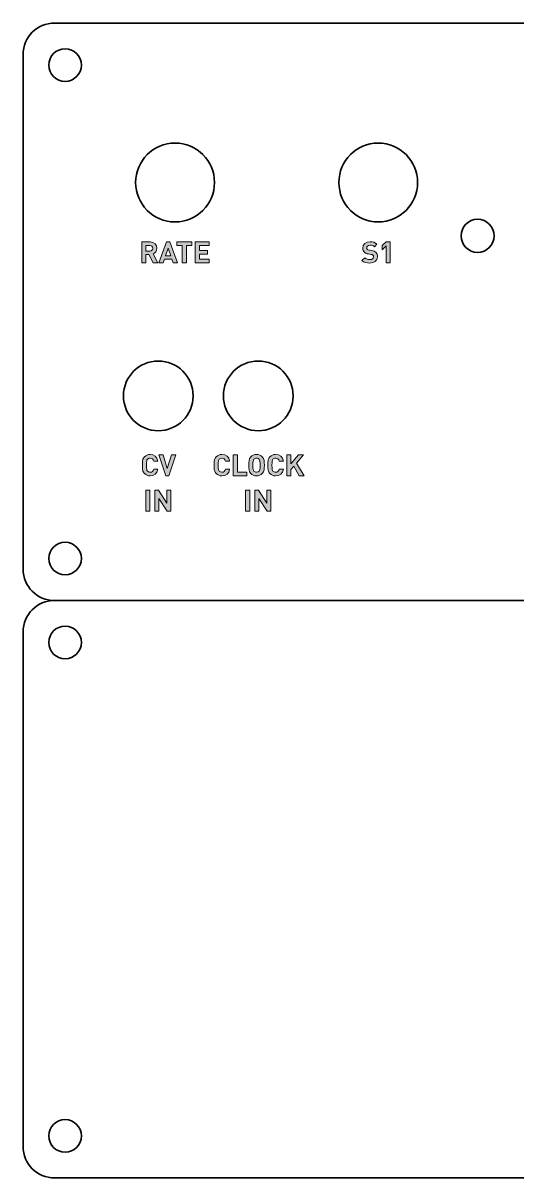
# Model space of a CAD drawing. Header units: millimetres. Extents: x 81 to 211, y 91 to 200.
# Drawn here: x 80.5 to 127.5, y 90.5 to 200.5 of the extents above; entities that cross this region are included whole.
import ezdxf

# ---------------------------------------------------------------- set-up
doc = ezdxf.new("R2010")
doc.units = ezdxf.units.MM
doc.header["$MEASUREMENT"] = 0
doc.layers.add('Borders', color=7, linetype='Continuous', lineweight=0)

msp = doc.modelspace()

# ---------------------------------------------------------------- hatches: boundary and pattern name
at = {"layer": 'Borders', "true_color": 0xed2024, "transparency": 33554687}
h = msp.add_hatch(color=240, dxfattribs=at)
h.dxf.hatch_style = 2
edge = h.paths.add_edge_path()
edge.add_spline(control_points=[(92.88, 177.65), (92.88, 177.65), (92.48, 178.45), (92.48, 178.45), (92.48, 178.45), (92.2, 178.45), (92.2, 178.45), (92.2, 178.45), (92.2, 177.65), (92.2, 177.65), (92.2, 177.65), (91.81, 177.65), (91.81, 177.65), (91.81, 177.65), (91.81, 179.66), (91.81, 179.66), (91.81, 179.66), (92.6, 179.66), (92.6, 179.66), (93.01, 179.66), (93.25, 179.38), (93.25, 179.05), (93.25, 178.76), (93.08, 178.59), (92.88, 178.52), (92.88, 178.52), (93.33, 177.65), (93.33, 177.65), (93.33, 177.65), (92.88, 177.65), (92.88, 177.65)], knot_values=[0, 0, 0, 0, 1, 1, 1, 2, 2, 2, 3, 3, 3, 4, 4, 4, 5, 5, 5, 6, 6, 6, 7, 7, 7, 8, 8, 8, 9, 9, 9, 10, 10, 10, 10], degree=3, periodic=0)
edge = h.paths.add_edge_path()
edge.add_spline(control_points=[(92.57, 179.31), (92.57, 179.31), (92.2, 179.31), (92.2, 179.31), (92.2, 179.31), (92.2, 178.78), (92.2, 178.78), (92.2, 178.78), (92.57, 178.78), (92.57, 178.78), (92.74, 178.78), (92.86, 178.89), (92.86, 179.05), (92.86, 179.2), (92.74, 179.31), (92.57, 179.31)], knot_values=[0, 0, 0, 0, 1, 1, 1, 2, 2, 2, 3, 3, 3, 4, 4, 4, 5, 5, 5, 5], degree=3, periodic=0)
edge.add_line((92.57, 179.31), (92.57, 179.31))
h = msp.add_hatch(color=240, dxfattribs=at)
h.dxf.hatch_style = 2
edge = h.paths.add_edge_path()
edge.add_spline(control_points=[(94.33, 179.07), (94.33, 179.07), (94.08, 178.34), (94.08, 178.34), (94.08, 178.34), (94.57, 178.34), (94.57, 178.34), (94.57, 178.34), (94.33, 179.07), (94.33, 179.07)], knot_values=[0, 0, 0, 0, 1, 1, 1, 2, 2, 2, 3, 3, 3, 3], degree=3, periodic=0)
edge = h.paths.add_edge_path()
edge.add_spline(control_points=[(94.8, 177.65), (94.8, 177.65), (94.68, 178.01), (94.68, 178.01), (94.68, 178.01), (93.97, 178.01), (93.97, 178.01), (93.97, 178.01), (93.84, 177.65), (93.84, 177.65), (93.84, 177.65), (93.43, 177.65), (93.43, 177.65), (93.43, 177.65), (94.17, 179.66), (94.17, 179.66), (94.17, 179.66), (94.47, 179.66), (94.47, 179.66), (94.47, 179.66), (95.21, 177.65), (95.21, 177.65), (95.21, 177.65), (94.8, 177.65), (94.8, 177.65)], knot_values=[0, 0, 0, 0, 1, 1, 1, 2, 2, 2, 3, 3, 3, 4, 4, 4, 5, 5, 5, 6, 6, 6, 7, 7, 7, 8, 8, 8, 8], degree=3, periodic=0)
h = msp.add_hatch(color=240, dxfattribs=at)
h.dxf.hatch_style = 2
h.paths.add_polyline_path([(96.05, 179.31), (96.05, 177.65), (95.66, 177.65), (95.66, 179.31), (95.14, 179.31), (95.14, 179.66), (96.58, 179.66), (96.58, 179.31)])
h = msp.add_hatch(color=240, dxfattribs=at)
h.dxf.hatch_style = 2
h.paths.add_polyline_path([(96.9, 177.65), (96.9, 179.66), (98.22, 179.66), (98.22, 179.31), (97.29, 179.31), (97.29, 178.84), (98.08, 178.84), (98.08, 178.49), (97.29, 178.49), (97.29, 178), (98.22, 178), (98.22, 177.65)])
h = msp.add_hatch(color=240, dxfattribs=at)
h.dxf.hatch_style = 2
edge = h.paths.add_edge_path()
edge.add_spline(control_points=[(113.52, 177.64), (113.21, 177.64), (112.98, 177.7), (112.78, 177.9), (112.78, 177.9), (113.04, 178.15), (113.04, 178.15), (113.17, 178.03), (113.34, 177.98), (113.52, 177.98), (113.76, 177.98), (113.88, 178.07), (113.88, 178.23), (113.88, 178.3), (113.86, 178.36), (113.82, 178.4), (113.78, 178.44), (113.73, 178.46), (113.64, 178.47), (113.64, 178.47), (113.4, 178.51), (113.4, 178.51), (113.22, 178.53), (113.1, 178.59), (113.01, 178.67), (112.91, 178.77), (112.86, 178.9), (112.86, 179.07), (112.86, 179.43), (113.13, 179.68), (113.56, 179.68), (113.84, 179.68), (114.04, 179.61), (114.21, 179.44), (114.21, 179.44), (113.96, 179.2), (113.96, 179.2), (113.84, 179.32), (113.69, 179.34), (113.55, 179.34), (113.34, 179.34), (113.24, 179.22), (113.24, 179.08), (113.24, 179.03), (113.26, 178.98), (113.3, 178.94), (113.34, 178.9), (113.41, 178.87), (113.49, 178.86), (113.49, 178.86), (113.72, 178.83), (113.72, 178.83), (113.91, 178.8), (114.02, 178.75), (114.11, 178.67), (114.22, 178.57), (114.26, 178.42), (114.26, 178.24), (114.26, 177.86), (113.94, 177.64), (113.52, 177.64)], knot_values=[0, 0, 0, 0, 1, 1, 1, 2, 2, 2, 3, 3, 3, 4, 4, 4, 5, 5, 5, 6, 6, 6, 7, 7, 7, 8, 8, 8, 9, 9, 9, 10, 10, 10, 11, 11, 11, 12, 12, 12, 13, 13, 13, 14, 14, 14, 15, 15, 15, 16, 16, 16, 17, 17, 17, 18, 18, 18, 19, 19, 19, 20, 20, 20, 20], degree=3, periodic=0)
edge.add_line((113.52, 177.64), (113.52, 177.64))
h = msp.add_hatch(color=240, dxfattribs=at)
h.dxf.hatch_style = 2
h.paths.add_polyline_path([(115.1, 177.65), (115.1, 179.27), (114.69, 178.91), (114.69, 179.31), (115.1, 179.66), (115.47, 179.66), (115.47, 177.65)])
h = msp.add_hatch(color=240, dxfattribs=at)
h.dxf.hatch_style = 2
edge = h.paths.add_edge_path()
edge.add_spline(control_points=[(92.6, 157.37), (92.39, 157.37), (92.21, 157.44), (92.06, 157.59), (91.97, 157.67), (91.92, 157.77), (91.9, 157.89), (91.87, 158), (91.86, 158.17), (91.86, 158.39), (91.86, 158.61), (91.87, 158.77), (91.9, 158.89), (91.92, 159), (91.97, 159.1), (92.06, 159.19), (92.21, 159.34), (92.39, 159.41), (92.6, 159.41), (92.99, 159.41), (93.27, 159.18), (93.34, 158.77), (93.34, 158.77), (92.94, 158.77), (92.94, 158.77), (92.9, 158.95), (92.79, 159.06), (92.61, 159.06), (92.5, 159.06), (92.41, 159.03), (92.35, 158.96), (92.27, 158.87), (92.26, 158.78), (92.26, 158.39), (92.26, 158), (92.27, 157.91), (92.35, 157.82), (92.41, 157.75), (92.5, 157.72), (92.61, 157.72), (92.79, 157.72), (92.9, 157.83), (92.94, 158), (92.94, 158), (93.34, 158), (93.34, 158), (93.27, 157.59), (92.99, 157.37), (92.6, 157.37)], knot_values=[0, 0, 0, 0, 1, 1, 1, 2, 2, 2, 3, 3, 3, 4, 4, 4, 5, 5, 5, 6, 6, 6, 7, 7, 7, 8, 8, 8, 9, 9, 9, 10, 10, 10, 11, 11, 11, 12, 12, 12, 13, 13, 13, 14, 14, 14, 15, 15, 15, 16, 16, 16, 16], degree=3, periodic=0)
edge.add_line((92.6, 157.37), (92.6, 157.37))
h = msp.add_hatch(color=240, dxfattribs=at)
h.dxf.hatch_style = 2
h.paths.add_polyline_path([(94.38, 157.38), (94.09, 157.38), (93.42, 159.39), (93.83, 159.39), (94.23, 158.08), (94.64, 159.39), (95.05, 159.39)])
h = msp.add_hatch(color=240, dxfattribs=at)
h.dxf.hatch_style = 2
edge = h.paths.add_edge_path()
edge.add_spline(control_points=[(99.44, 157.37), (99.22, 157.37), (99.04, 157.44), (98.89, 157.59), (98.81, 157.67), (98.75, 157.77), (98.73, 157.89), (98.71, 158), (98.7, 158.17), (98.7, 158.39), (98.7, 158.61), (98.71, 158.77), (98.73, 158.89), (98.75, 159), (98.81, 159.1), (98.89, 159.19), (99.04, 159.34), (99.22, 159.41), (99.44, 159.41), (99.82, 159.41), (100.11, 159.18), (100.17, 158.77), (100.17, 158.77), (99.78, 158.77), (99.78, 158.77), (99.73, 158.95), (99.63, 159.06), (99.44, 159.06), (99.33, 159.06), (99.25, 159.03), (99.19, 158.96), (99.11, 158.87), (99.09, 158.78), (99.09, 158.39), (99.09, 158), (99.11, 157.91), (99.19, 157.82), (99.25, 157.75), (99.33, 157.72), (99.44, 157.72), (99.63, 157.72), (99.73, 157.83), (99.78, 158), (99.78, 158), (100.17, 158), (100.17, 158), (100.11, 157.59), (99.82, 157.37), (99.44, 157.37)], knot_values=[0, 0, 0, 0, 1, 1, 1, 2, 2, 2, 3, 3, 3, 4, 4, 4, 5, 5, 5, 6, 6, 6, 7, 7, 7, 8, 8, 8, 9, 9, 9, 10, 10, 10, 11, 11, 11, 12, 12, 12, 13, 13, 13, 14, 14, 14, 15, 15, 15, 16, 16, 16, 16], degree=3, periodic=0)
edge.add_line((99.44, 157.37), (99.44, 157.37))
h = msp.add_hatch(color=240, dxfattribs=at)
h.dxf.hatch_style = 2
h.paths.add_polyline_path([(100.51, 157.38), (100.51, 159.39), (100.91, 159.39), (100.91, 157.73), (101.82, 157.73), (101.82, 157.38)])
h = msp.add_hatch(color=240, dxfattribs=at)
h.dxf.hatch_style = 2
edge = h.paths.add_edge_path()
edge.add_spline(control_points=[(102.99, 158.95), (102.93, 159.02), (102.84, 159.06), (102.74, 159.06), (102.63, 159.06), (102.54, 159.02), (102.48, 158.95), (102.41, 158.87), (102.39, 158.77), (102.39, 158.39), (102.39, 158), (102.41, 157.91), (102.48, 157.82), (102.54, 157.76), (102.63, 157.72), (102.74, 157.72), (102.84, 157.72), (102.93, 157.76), (102.99, 157.82), (103.06, 157.91), (103.09, 158), (103.09, 158.39), (103.09, 158.77), (103.06, 158.87), (102.99, 158.95)], knot_values=[0, 0, 0, 0, 1, 1, 1, 2, 2, 2, 3, 3, 3, 4, 4, 4, 5, 5, 5, 6, 6, 6, 7, 7, 7, 8, 8, 8, 8], degree=3, periodic=0)
edge.add_line((102.99, 158.95), (102.99, 158.95))
edge = h.paths.add_edge_path()
edge.add_spline(control_points=[(103.28, 157.59), (103.14, 157.44), (102.97, 157.37), (102.74, 157.37), (102.51, 157.37), (102.33, 157.44), (102.19, 157.59), (101.99, 157.79), (102, 158.04), (102, 158.39), (102, 158.73), (101.99, 158.99), (102.19, 159.19), (102.33, 159.33), (102.51, 159.41), (102.74, 159.41), (102.97, 159.41), (103.14, 159.33), (103.28, 159.19), (103.48, 158.99), (103.48, 158.73), (103.48, 158.39), (103.48, 158.04), (103.48, 157.79), (103.28, 157.59)], knot_values=[0, 0, 0, 0, 1, 1, 1, 2, 2, 2, 3, 3, 3, 4, 4, 4, 5, 5, 5, 6, 6, 6, 7, 7, 7, 8, 8, 8, 8], degree=3, periodic=0)
edge.add_line((103.28, 157.59), (103.28, 157.59))
h = msp.add_hatch(color=240, dxfattribs=at)
h.dxf.hatch_style = 2
edge = h.paths.add_edge_path()
edge.add_spline(control_points=[(104.55, 157.37), (104.34, 157.37), (104.16, 157.44), (104.01, 157.59), (103.92, 157.67), (103.87, 157.77), (103.85, 157.89), (103.82, 158), (103.81, 158.17), (103.81, 158.39), (103.81, 158.61), (103.82, 158.77), (103.85, 158.89), (103.87, 159), (103.92, 159.1), (104.01, 159.19), (104.16, 159.34), (104.34, 159.41), (104.55, 159.41), (104.94, 159.41), (105.22, 159.18), (105.29, 158.77), (105.29, 158.77), (104.89, 158.77), (104.89, 158.77), (104.85, 158.95), (104.74, 159.06), (104.56, 159.06), (104.45, 159.06), (104.36, 159.03), (104.3, 158.96), (104.22, 158.87), (104.21, 158.78), (104.21, 158.39), (104.21, 158), (104.22, 157.91), (104.3, 157.82), (104.36, 157.75), (104.45, 157.72), (104.56, 157.72), (104.74, 157.72), (104.85, 157.83), (104.89, 158), (104.89, 158), (105.29, 158), (105.29, 158), (105.22, 157.59), (104.94, 157.37), (104.55, 157.37)], knot_values=[0, 0, 0, 0, 1, 1, 1, 2, 2, 2, 3, 3, 3, 4, 4, 4, 5, 5, 5, 6, 6, 6, 7, 7, 7, 8, 8, 8, 9, 9, 9, 10, 10, 10, 11, 11, 11, 12, 12, 12, 13, 13, 13, 14, 14, 14, 15, 15, 15, 16, 16, 16, 16], degree=3, periodic=0)
edge.add_line((104.55, 157.37), (104.55, 157.37))
h = msp.add_hatch(color=240, dxfattribs=at)
h.dxf.hatch_style = 2
h.paths.add_polyline_path([(106.8, 157.38), (106.28, 158.3), (106.02, 157.99), (106.02, 157.38), (105.63, 157.38), (105.63, 159.39), (106.02, 159.39), (106.02, 158.52), (106.73, 159.39), (107.21, 159.39), (106.54, 158.59), (107.26, 157.38)])
h = msp.add_hatch(color=240, dxfattribs=at)
h.dxf.hatch_style = 2
h.paths.add_polyline_path([(92.18, 154), (92.18, 156.01), (92.57, 156.01), (92.57, 154)])
h = msp.add_hatch(color=240, dxfattribs=at)
h.dxf.hatch_style = 2
h.paths.add_polyline_path([(94.23, 154), (93.43, 155.23), (93.43, 154), (93.04, 154), (93.04, 156.01), (93.39, 156.01), (94.18, 154.77), (94.18, 156.01), (94.57, 156.01), (94.57, 154)])
h = msp.add_hatch(color=240, dxfattribs=at)
h.dxf.hatch_style = 2
h.paths.add_polyline_path([(101.7, 154), (101.7, 156.01), (102.09, 156.01), (102.09, 154)])
h = msp.add_hatch(color=240, dxfattribs=at)
h.dxf.hatch_style = 2
h.paths.add_polyline_path([(103.75, 154), (102.95, 155.23), (102.95, 154), (102.56, 154), (102.56, 156.01), (102.91, 156.01), (103.71, 154.77), (103.71, 156.01), (104.1, 156.01), (104.1, 154)])

# ---------------------------------------------------------------- linework, layer by layer
at = {"layer": 'Borders', "color": 250, "lineweight": 35, "true_color": 0x231f20}
msp.add_line((83.5, 145.5), (207.5, 145.5), dxfattribs=at)
at = {"layer": 'Borders'}
for points in [[(96.05, 179.31), (96.05, 177.65), (95.66, 177.65), (95.66, 179.31), (95.14, 179.31), (95.14, 179.66), (96.58, 179.66), (96.58, 179.31)], [(96.9, 177.65), (96.9, 179.66), (98.22, 179.66), (98.22, 179.31), (97.29, 179.31), (97.29, 178.84), (98.08, 178.84), (98.08, 178.49), (97.29, 178.49), (97.29, 178), (98.22, 178), (98.22, 177.65)], [(115.1, 177.65), (115.1, 179.27), (114.69, 178.91), (114.69, 179.31), (115.1, 179.66), (115.47, 179.66), (115.47, 177.65)], [(94.38, 157.38), (94.09, 157.38), (93.42, 159.39), (93.83, 159.39), (94.23, 158.08), (94.64, 159.39), (95.05, 159.39)], [(100.51, 157.38), (100.51, 159.39), (100.91, 159.39), (100.91, 157.73), (101.82, 157.73), (101.82, 157.38)], [(106.8, 157.38), (106.28, 158.3), (106.02, 157.99), (106.02, 157.38), (105.63, 157.38), (105.63, 159.39), (106.02, 159.39), (106.02, 158.52), (106.73, 159.39), (107.21, 159.39), (106.54, 158.59), (107.26, 157.38)], [(92.18, 154), (92.18, 156.01), (92.57, 156.01), (92.57, 154)], [(94.23, 154), (93.43, 155.23), (93.43, 154), (93.04, 154), (93.04, 156.01), (93.39, 156.01), (94.18, 154.77), (94.18, 156.01), (94.57, 156.01), (94.57, 154)], [(101.7, 154), (101.7, 156.01), (102.09, 156.01), (102.09, 154)], [(103.75, 154), (102.95, 155.23), (102.95, 154), (102.56, 154), (102.56, 156.01), (102.91, 156.01), (103.71, 154.77), (103.71, 156.01), (104.1, 156.01), (104.1, 154)]]:
    msp.add_lwpolyline(points, close=True, dxfattribs=at)
at = {"layer": 'Borders', "color": 250, "lineweight": 35, "true_color": 0x231f20}
for centre in [(84.5, 149.5), (84.5, 94.5)]:
    msp.add_circle(centre, 1.55, dxfattribs=at)
for points, knots in [([(210.5, 93.66), (210.5, 93.66), (210.5, 93.5), (210.5, 93.5), (210.5, 91.84), (209.16, 90.5), (207.5, 90.5), (207.5, 90.5), (83.5, 90.5), (83.5, 90.5), (81.84, 90.5), (80.5, 91.84), (80.5, 93.5), (80.5, 93.5), (80.5, 142.5), (80.5, 142.5), (80.5, 144.16), (81.84, 145.5), (83.5, 145.5), (81.84, 145.5), (80.5, 146.84), (80.5, 148.5), (80.5, 148.5), (80.5, 197.5), (80.5, 197.5), (80.5, 199.16), (81.84, 200.5), (83.5, 200.5), (83.5, 200.5), (207.5, 200.5), (207.5, 200.5), (209.16, 200.5), (210.5, 199.16), (210.5, 197.5), (210.5, 197.5), (210.5, 148.5), (210.5, 148.5), (210.5, 146.84), (209.16, 145.5), (207.5, 145.5), (209.16, 145.5), (210.5, 144.16), (210.5, 142.5), (210.5, 142.5), (210.5, 93.66), (210.5, 93.66)], [0, 0, 0, 0, 1, 1, 1, 2, 2, 2, 3, 3, 3, 4, 4, 4, 5, 5, 5, 6, 6, 6, 7, 7, 7, 8, 8, 8, 9, 9, 9, 10, 10, 10, 11, 11, 11, 12, 12, 12, 13, 13, 13, 14, 14, 14, 15, 15, 15, 15]), ([(86.05, 196.5), (86.05, 195.64), (85.36, 194.95), (84.5, 194.95), (83.64, 194.95), (82.95, 195.64), (82.95, 196.5), (82.95, 197.36), (83.64, 198.05), (84.5, 198.05), (85.36, 198.05), (86.05, 197.36), (86.05, 196.5)], [0, 0, 0, 0, 1, 1, 1, 2, 2, 2, 3, 3, 3, 4, 4, 4, 4]), ([(98.73, 185.31), (98.73, 187.39), (97.05, 189.07), (94.97, 189.07), (92.9, 189.07), (91.22, 187.39), (91.22, 185.31), (91.22, 183.24), (92.9, 181.56), (94.97, 181.56), (97.05, 181.56), (98.73, 183.24), (98.73, 185.31)], [0, 0, 0, 0, 1, 1, 1, 2, 2, 2, 3, 3, 3, 4, 4, 4, 4]), ([(118.08, 185.31), (118.08, 187.39), (116.4, 189.07), (114.33, 189.07), (112.26, 189.07), (110.58, 187.39), (110.58, 185.31), (110.58, 183.24), (112.26, 181.56), (114.33, 181.56), (116.4, 181.56), (118.08, 183.24), (118.08, 185.31)], [0, 0, 0, 0, 1, 1, 1, 2, 2, 2, 3, 3, 3, 4, 4, 4, 4]), ([(125.37, 180.23), (125.37, 179.36), (124.67, 178.66), (123.8, 178.66), (122.93, 178.66), (122.22, 179.36), (122.22, 180.23), (122.22, 181.1), (122.93, 181.81), (123.8, 181.81), (124.67, 181.81), (125.37, 181.1), (125.37, 180.23)], [0, 0, 0, 0, 1, 1, 1, 2, 2, 2, 3, 3, 3, 4, 4, 4, 4]), ([(96.7, 164.99), (96.7, 166.83), (95.21, 168.31), (93.38, 168.31), (91.54, 168.31), (90.06, 166.83), (90.06, 164.99), (90.06, 163.16), (91.54, 161.67), (93.38, 161.67), (95.21, 161.67), (96.7, 163.16), (96.7, 164.99)], [0, 0, 0, 0, 1, 1, 1, 2, 2, 2, 3, 3, 3, 4, 4, 4, 4]), ([(106.22, 164.99), (106.22, 166.83), (104.74, 168.31), (102.9, 168.31), (101.07, 168.31), (99.58, 166.83), (99.58, 164.99), (99.58, 163.16), (101.07, 161.67), (102.9, 161.67), (104.74, 161.67), (106.22, 163.16), (106.22, 164.99)], [0, 0, 0, 0, 1, 1, 1, 2, 2, 2, 3, 3, 3, 4, 4, 4, 4]), ([(86.05, 141.5), (86.05, 140.64), (85.36, 139.95), (84.5, 139.95), (83.64, 139.95), (82.95, 140.64), (82.95, 141.5), (82.95, 142.36), (83.64, 143.05), (84.5, 143.05), (85.36, 143.05), (86.05, 142.36), (86.05, 141.5)], [0, 0, 0, 0, 1, 1, 1, 2, 2, 2, 3, 3, 3, 4, 4, 4, 4])]:
    msp.add_open_spline(points, degree=3, knots=knots, dxfattribs=at)
at = {"layer": 'Borders'}
for points, knots in [([(92.88, 177.65), (92.88, 177.65), (92.48, 178.45), (92.48, 178.45), (92.48, 178.45), (92.2, 178.45), (92.2, 178.45), (92.2, 178.45), (92.2, 177.65), (92.2, 177.65), (92.2, 177.65), (91.81, 177.65), (91.81, 177.65), (91.81, 177.65), (91.81, 179.66), (91.81, 179.66), (91.81, 179.66), (92.6, 179.66), (92.6, 179.66), (93.01, 179.66), (93.25, 179.38), (93.25, 179.05), (93.25, 178.76), (93.08, 178.59), (92.88, 178.52), (92.88, 178.52), (93.33, 177.65), (93.33, 177.65), (93.33, 177.65), (92.88, 177.65), (92.88, 177.65)], [0, 0, 0, 0, 1, 1, 1, 2, 2, 2, 3, 3, 3, 4, 4, 4, 5, 5, 5, 6, 6, 6, 7, 7, 7, 8, 8, 8, 9, 9, 9, 10, 10, 10, 10]), ([(92.57, 179.31), (92.57, 179.31), (92.2, 179.31), (92.2, 179.31), (92.2, 179.31), (92.2, 178.78), (92.2, 178.78), (92.2, 178.78), (92.57, 178.78), (92.57, 178.78), (92.74, 178.78), (92.86, 178.89), (92.86, 179.05), (92.86, 179.2), (92.74, 179.31), (92.57, 179.31)], [0, 0, 0, 0, 1, 1, 1, 2, 2, 2, 3, 3, 3, 4, 4, 4, 5, 5, 5, 5]), ([(94.8, 177.65), (94.8, 177.65), (94.68, 178.01), (94.68, 178.01), (94.68, 178.01), (93.97, 178.01), (93.97, 178.01), (93.97, 178.01), (93.84, 177.65), (93.84, 177.65), (93.84, 177.65), (93.43, 177.65), (93.43, 177.65), (93.43, 177.65), (94.17, 179.66), (94.17, 179.66), (94.17, 179.66), (94.47, 179.66), (94.47, 179.66), (94.47, 179.66), (95.21, 177.65), (95.21, 177.65), (95.21, 177.65), (94.8, 177.65), (94.8, 177.65)], [0, 0, 0, 0, 1, 1, 1, 2, 2, 2, 3, 3, 3, 4, 4, 4, 5, 5, 5, 6, 6, 6, 7, 7, 7, 8, 8, 8, 8]), ([(113.52, 177.64), (113.21, 177.64), (112.98, 177.7), (112.78, 177.9), (112.78, 177.9), (113.04, 178.15), (113.04, 178.15), (113.17, 178.03), (113.34, 177.98), (113.52, 177.98), (113.76, 177.98), (113.88, 178.07), (113.88, 178.23), (113.88, 178.3), (113.86, 178.36), (113.82, 178.4), (113.78, 178.44), (113.73, 178.46), (113.64, 178.47), (113.64, 178.47), (113.4, 178.51), (113.4, 178.51), (113.22, 178.53), (113.1, 178.59), (113.01, 178.67), (112.91, 178.77), (112.86, 178.9), (112.86, 179.07), (112.86, 179.43), (113.13, 179.68), (113.56, 179.68), (113.84, 179.68), (114.04, 179.61), (114.21, 179.44), (114.21, 179.44), (113.96, 179.2), (113.96, 179.2), (113.84, 179.32), (113.69, 179.34), (113.55, 179.34), (113.34, 179.34), (113.24, 179.22), (113.24, 179.08), (113.24, 179.03), (113.26, 178.98), (113.3, 178.94), (113.34, 178.9), (113.41, 178.87), (113.49, 178.86), (113.49, 178.86), (113.72, 178.83), (113.72, 178.83), (113.91, 178.8), (114.02, 178.75), (114.11, 178.67), (114.22, 178.57), (114.26, 178.42), (114.26, 178.24), (114.26, 177.86), (113.94, 177.64), (113.52, 177.64)], [0, 0, 0, 0, 1, 1, 1, 2, 2, 2, 3, 3, 3, 4, 4, 4, 5, 5, 5, 6, 6, 6, 7, 7, 7, 8, 8, 8, 9, 9, 9, 10, 10, 10, 11, 11, 11, 12, 12, 12, 13, 13, 13, 14, 14, 14, 15, 15, 15, 16, 16, 16, 17, 17, 17, 18, 18, 18, 19, 19, 19, 20, 20, 20, 20]), ([(94.33, 179.07), (94.33, 179.07), (94.08, 178.34), (94.08, 178.34), (94.08, 178.34), (94.57, 178.34), (94.57, 178.34), (94.57, 178.34), (94.33, 179.07), (94.33, 179.07)], [0, 0, 0, 0, 1, 1, 1, 2, 2, 2, 3, 3, 3, 3]), ([(92.6, 157.37), (92.39, 157.37), (92.21, 157.44), (92.06, 157.59), (91.97, 157.67), (91.92, 157.77), (91.9, 157.89), (91.87, 158), (91.86, 158.17), (91.86, 158.39), (91.86, 158.61), (91.87, 158.77), (91.9, 158.89), (91.92, 159), (91.97, 159.1), (92.06, 159.19), (92.21, 159.34), (92.39, 159.41), (92.6, 159.41), (92.99, 159.41), (93.27, 159.18), (93.34, 158.77), (93.34, 158.77), (92.94, 158.77), (92.94, 158.77), (92.9, 158.95), (92.79, 159.06), (92.61, 159.06), (92.5, 159.06), (92.41, 159.03), (92.35, 158.96), (92.27, 158.87), (92.26, 158.78), (92.26, 158.39), (92.26, 158), (92.27, 157.91), (92.35, 157.82), (92.41, 157.75), (92.5, 157.72), (92.61, 157.72), (92.79, 157.72), (92.9, 157.83), (92.94, 158), (92.94, 158), (93.34, 158), (93.34, 158), (93.27, 157.59), (92.99, 157.37), (92.6, 157.37)], [0, 0, 0, 0, 1, 1, 1, 2, 2, 2, 3, 3, 3, 4, 4, 4, 5, 5, 5, 6, 6, 6, 7, 7, 7, 8, 8, 8, 9, 9, 9, 10, 10, 10, 11, 11, 11, 12, 12, 12, 13, 13, 13, 14, 14, 14, 15, 15, 15, 16, 16, 16, 16]), ([(99.44, 157.37), (99.22, 157.37), (99.04, 157.44), (98.89, 157.59), (98.81, 157.67), (98.75, 157.77), (98.73, 157.89), (98.71, 158), (98.7, 158.17), (98.7, 158.39), (98.7, 158.61), (98.71, 158.77), (98.73, 158.89), (98.75, 159), (98.81, 159.1), (98.89, 159.19), (99.04, 159.34), (99.22, 159.41), (99.44, 159.41), (99.82, 159.41), (100.11, 159.18), (100.17, 158.77), (100.17, 158.77), (99.78, 158.77), (99.78, 158.77), (99.73, 158.95), (99.63, 159.06), (99.44, 159.06), (99.33, 159.06), (99.25, 159.03), (99.19, 158.96), (99.11, 158.87), (99.09, 158.78), (99.09, 158.39), (99.09, 158), (99.11, 157.91), (99.19, 157.82), (99.25, 157.75), (99.33, 157.72), (99.44, 157.72), (99.63, 157.72), (99.73, 157.83), (99.78, 158), (99.78, 158), (100.17, 158), (100.17, 158), (100.11, 157.59), (99.82, 157.37), (99.44, 157.37)], [0, 0, 0, 0, 1, 1, 1, 2, 2, 2, 3, 3, 3, 4, 4, 4, 5, 5, 5, 6, 6, 6, 7, 7, 7, 8, 8, 8, 9, 9, 9, 10, 10, 10, 11, 11, 11, 12, 12, 12, 13, 13, 13, 14, 14, 14, 15, 15, 15, 16, 16, 16, 16]), ([(103.28, 157.59), (103.14, 157.44), (102.97, 157.37), (102.74, 157.37), (102.51, 157.37), (102.33, 157.44), (102.19, 157.59), (101.99, 157.79), (102, 158.04), (102, 158.39), (102, 158.73), (101.99, 158.99), (102.19, 159.19), (102.33, 159.33), (102.51, 159.41), (102.74, 159.41), (102.97, 159.41), (103.14, 159.33), (103.28, 159.19), (103.48, 158.99), (103.48, 158.73), (103.48, 158.39), (103.48, 158.04), (103.48, 157.79), (103.28, 157.59)], [0, 0, 0, 0, 1, 1, 1, 2, 2, 2, 3, 3, 3, 4, 4, 4, 5, 5, 5, 6, 6, 6, 7, 7, 7, 8, 8, 8, 8]), ([(102.99, 158.95), (102.93, 159.02), (102.84, 159.06), (102.74, 159.06), (102.63, 159.06), (102.54, 159.02), (102.48, 158.95), (102.41, 158.87), (102.39, 158.77), (102.39, 158.39), (102.39, 158), (102.41, 157.91), (102.48, 157.82), (102.54, 157.76), (102.63, 157.72), (102.74, 157.72), (102.84, 157.72), (102.93, 157.76), (102.99, 157.82), (103.06, 157.91), (103.09, 158), (103.09, 158.39), (103.09, 158.77), (103.06, 158.87), (102.99, 158.95)], [0, 0, 0, 0, 1, 1, 1, 2, 2, 2, 3, 3, 3, 4, 4, 4, 5, 5, 5, 6, 6, 6, 7, 7, 7, 8, 8, 8, 8]), ([(104.55, 157.37), (104.34, 157.37), (104.16, 157.44), (104.01, 157.59), (103.92, 157.67), (103.87, 157.77), (103.85, 157.89), (103.82, 158), (103.81, 158.17), (103.81, 158.39), (103.81, 158.61), (103.82, 158.77), (103.85, 158.89), (103.87, 159), (103.92, 159.1), (104.01, 159.19), (104.16, 159.34), (104.34, 159.41), (104.55, 159.41), (104.94, 159.41), (105.22, 159.18), (105.29, 158.77), (105.29, 158.77), (104.89, 158.77), (104.89, 158.77), (104.85, 158.95), (104.74, 159.06), (104.56, 159.06), (104.45, 159.06), (104.36, 159.03), (104.3, 158.96), (104.22, 158.87), (104.21, 158.78), (104.21, 158.39), (104.21, 158), (104.22, 157.91), (104.3, 157.82), (104.36, 157.75), (104.45, 157.72), (104.56, 157.72), (104.74, 157.72), (104.85, 157.83), (104.89, 158), (104.89, 158), (105.29, 158), (105.29, 158), (105.22, 157.59), (104.94, 157.37), (104.55, 157.37)], [0, 0, 0, 0, 1, 1, 1, 2, 2, 2, 3, 3, 3, 4, 4, 4, 5, 5, 5, 6, 6, 6, 7, 7, 7, 8, 8, 8, 9, 9, 9, 10, 10, 10, 11, 11, 11, 12, 12, 12, 13, 13, 13, 14, 14, 14, 15, 15, 15, 16, 16, 16, 16])]:
    msp.add_open_spline(points, degree=3, knots=knots, dxfattribs=at)

doc.saveas('drawing.dxf')
